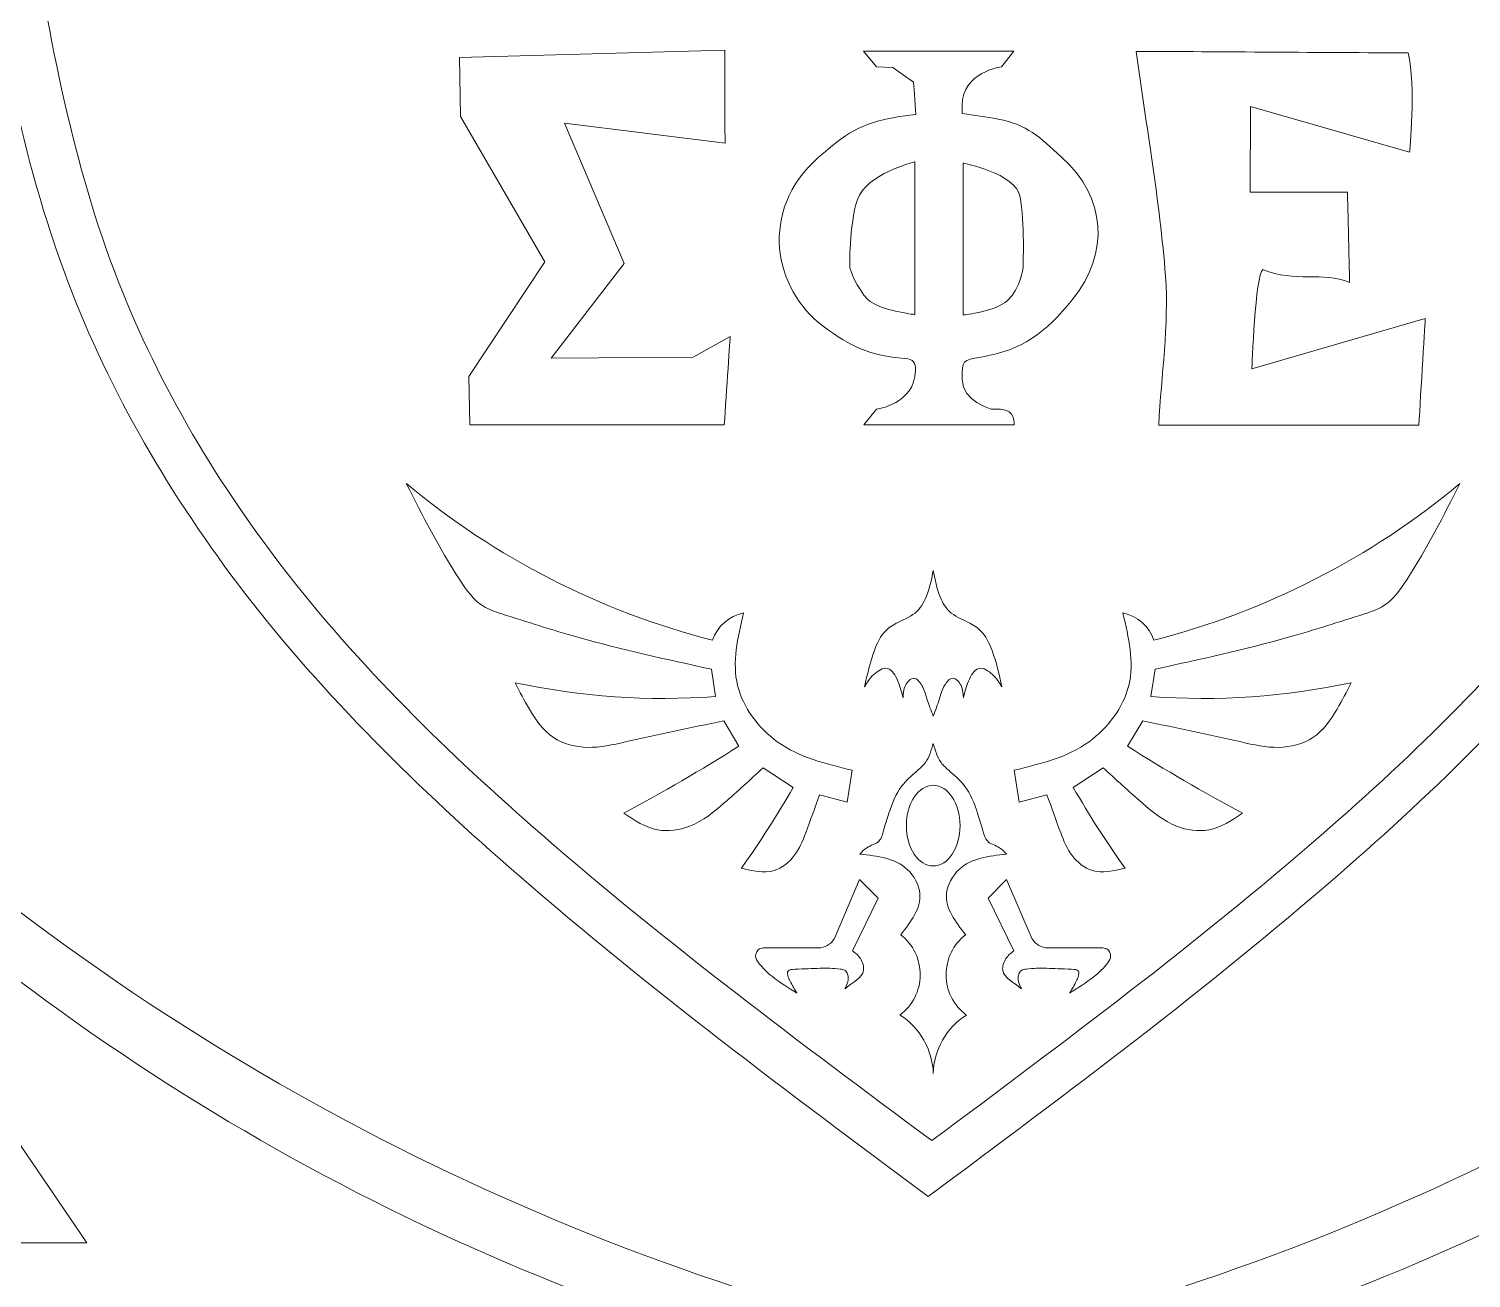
# Model space of a CAD drawing. Header units: inches. Extents: x 0 to 12, y 0 to 12.
# Drawn here: x 9.277 to 10.396, y 3.574 to 4.543 of the extents above; entities that cross this region are included whole.
import ezdxf

# ---------------------------------------------------------------- set-up
doc = ezdxf.new("R2010")
doc.units = ezdxf.units.IN
doc.header["$MEASUREMENT"] = 0

msp = doc.modelspace()

# ---------------------------------------------------------------- linework, layer by layer
at = {"color": 5, "lineweight": 0}
for p, q in [((9.8097, 4.0252), (9.8065, 4.0464)), ((10.1477, 4.0252), (10.1509, 4.0464)), ((9.8278, 3.9866), (9.8161, 4.0063)), ((10.1295, 3.9866), (10.1413, 4.0063)), ((9.8699, 3.9545), (9.8467, 3.9699)), ((9.9158, 3.968), (9.912, 3.9433)), ((10.0415, 3.968), (10.0453, 3.9433)), ((10.0874, 3.9545), (10.1106, 3.9699)), ((9.912, 3.9433), (9.8903, 3.9489)), ((10.0453, 3.9433), (10.067, 3.9489)), ((9.9017, 3.8368), (9.9216, 3.8831)), ((9.9216, 3.8831), (9.936, 3.8687)), ((10.0357, 3.8831), (10.0213, 3.8687)), ((10.0556, 3.8368), (10.0357, 3.8831)), ((9.936, 3.8687), (9.916, 3.8279)), ((10.0213, 3.8687), (10.0414, 3.8279)), ((9.848, 3.8301), (9.8897, 3.8301)), ((10.1094, 3.8301), (10.0677, 3.8301)), ((9.3217, 3.6011), (9.2232, 3.7458)), ((9.1248, 3.6011), (9.3217, 3.6011))]:
    msp.add_line(p, q, dxfattribs=at)
for centre, radius, start, end in [((9.9569, 4.6541), 0.604, 230.1334, 255.6659), ((10.0004, 4.6541), 0.604, 284.3341, 309.8666), ((9.8379, 4.0585), 0.0322, 101.4674, 161.1937), ((10.1195, 4.0585), 0.0322, 18.8063, 78.5326), ((9.7694, 4.5743), 0.5506, 257.9267, 274.1924), ((10.1879, 4.5743), 0.5506, 265.8076, 282.0733), ((9.0363, 5.2411), 1.4833, 298.2597, 302.2494), ((10.921, 5.2411), 1.4833, 237.7506, 241.7403), ((9.2103, 4.3338), 0.7609, 324.5017, 330.1066), ((10.7471, 4.3338), 0.7609, 209.8934, 215.4983), ((10.3569, 5.2484), 1.8077, 227.0707, 255.8739), ((9.6455, 5.2484), 1.8077, 284.1261, 312.9293), ((9.9294, 3.8093), 0.0392, 306.8379, 52.1804), ((10.0279, 3.8093), 0.0392, 127.8196, 233.1621), ((9.8894, 3.8447), 0.0146, 271.0459, 327.1361), ((10.0679, 3.8447), 0.0146, 212.8639, 268.9541), ((9.9227, 3.7307), 0.0561, 1.9204, 57.3192), ((10.0347, 3.7307), 0.0561, 122.6808, 178.0796)]:
    msp.add_arc(centre, radius, start, end, dxfattribs=at)
at = {"color": 250, "lineweight": 0}
for centre, start, end in [((10.419, 5.3747), 227.0707, 255.8739), ((9.578, 5.3747), 284.1261, 312.9293)]:
    msp.add_arc(centre, 1.9029, start, end, dxfattribs=at)
at = {"color": 5, "lineweight": 0}
msp.add_ellipse((9.9787, 3.925), major_axis=(0, 0.0313), ratio=0.665933, dxfattribs=at)
at = {"color": 250, "lineweight": 0}
for points in [[(9.9748, 3.6371), (9.8667, 3.7176), (9.6768, 3.8588), (9.4398, 4.0898), (9.2863, 4.3523), (9.2524, 4.5469), (9.2357, 4.6499)], [(9.9748, 3.6371), (10.083, 3.7176), (10.2728, 3.8588), (10.5098, 4.0898), (10.6634, 4.3523), (10.6973, 4.5469), (10.714, 4.6499)]]:
    msp.add_open_spline(points, degree=3, knots=[0, 0, 0, 0, 0.0808468, 0.1419248, 0.197496, 0.2597021, 0.2597021, 0.2597021, 0.2597021], dxfattribs=at)
at = {"color": 5, "lineweight": 0}
for points, knots in [([(9.9776, 3.6805), (9.8748, 3.7569), (9.6945, 3.8912), (9.4693, 4.1106), (9.3235, 4.3599), (9.2913, 4.5448), (9.2754, 4.6426)], [0, 0, 0, 0, 0.0808468, 0.1419248, 0.197496, 0.2597021, 0.2597021, 0.2597021, 0.2597021]), ([(9.9776, 3.6805), (10.0803, 3.7569), (10.2606, 3.8912), (10.4858, 4.1106), (10.6317, 4.3599), (10.6639, 4.5448), (10.6797, 4.6426)], [0, 0, 0, 0, 0.0808468, 0.1419248, 0.197496, 0.2597021, 0.2597021, 0.2597021, 0.2597021]), ([(9.8065, 4.0464), (9.7717, 4.054), (9.7166, 4.066), (9.6588, 4.0845), (9.6249, 4.0955), (9.5993, 4.1324), (9.5824, 4.1655), (9.5697, 4.1905)], [0, 0, 0, 0, 0.02753964, 0.04351363, 0.0474821, 0.05463243, 0.07669562, 0.07669562, 0.07669562, 0.07669562]), ([(10.1509, 4.0464), (10.1857, 4.054), (10.2407, 4.066), (10.2985, 4.0845), (10.3325, 4.0955), (10.3581, 4.1324), (10.3749, 4.1655), (10.3876, 4.1905)], [0, 0, 0, 0, 0.02753964, 0.04351363, 0.0474821, 0.05463243, 0.07669562, 0.07669562, 0.07669562, 0.07669562]), ([(9.9787, 4.1231), (9.9775, 4.1168), (9.9753, 4.1056), (9.967, 4.0894), (9.9529, 4.0839), (9.9394, 4.0758), (9.9308, 4.0574), (9.9275, 4.0422), (9.9254, 4.0327)], [0, 0, 0, 0, 0.00496667, 0.00889983, 0.01334248, 0.01630321, 0.02086423, 0.02843291, 0.02843291, 0.02843291, 0.02843291]), ([(9.9787, 4.1231), (9.9799, 4.1168), (9.982, 4.1056), (9.9903, 4.0894), (10.0044, 4.0839), (10.0179, 4.0758), (10.0266, 4.0574), (10.0299, 4.0422), (10.0319, 4.0327)], [0, 0, 0, 0, 0.00496667, 0.00889983, 0.01334248, 0.01630321, 0.02086423, 0.02843291, 0.02843291, 0.02843291, 0.02843291]), ([(9.9158, 3.968), (9.8953, 3.9729), (9.8571, 3.982), (9.8182, 4.0337), (9.827, 4.0709), (9.8315, 4.0901)], [0, 0, 0, 0, 0.01607831, 0.02987121, 0.04449574, 0.04449574, 0.04449574, 0.04449574]), ([(10.0415, 3.968), (10.0621, 3.9729), (10.1003, 3.982), (10.1391, 4.0337), (10.1304, 4.0709), (10.1259, 4.0901)], [0, 0, 0, 0, 0.01607831, 0.02987121, 0.04449574, 0.04449574, 0.04449574, 0.04449574]), ([(9.9553, 4.0241), (9.9543, 4.0283), (9.9523, 4.0364), (9.9445, 4.0504), (9.9313, 4.0426), (9.9274, 4.036), (9.9254, 4.0327)], [0, 0, 0, 0, 0.00351206, 0.00679766, 0.00978558, 0.01288207, 0.01288207, 0.01288207, 0.01288207]), ([(10.0021, 4.0241), (10.0031, 4.0283), (10.0051, 4.0364), (10.0129, 4.0504), (10.026, 4.0426), (10.0299, 4.036), (10.0319, 4.0327)], [0, 0, 0, 0, 0.00351206, 0.00679766, 0.00978558, 0.01288207, 0.01288207, 0.01288207, 0.01288207]), ([(9.8161, 4.0063), (9.7906, 4.001), (9.7555, 3.9937), (9.7114, 3.9834), (9.6816, 3.9908), (9.6655, 4.0136), (9.6577, 4.029), (9.6543, 4.0359)], [0, 0, 0, 0, 0.02023305, 0.02779216, 0.03497388, 0.04239776, 0.04841567, 0.04841567, 0.04841567, 0.04841567]), ([(9.9787, 4.01), (9.9769, 4.0145), (9.9739, 4.0225), (9.9713, 4.0327), (9.9637, 4.0423), (9.9556, 4.0333), (9.9554, 4.0273), (9.9553, 4.0241)], [0, 0, 0, 0, 0.00367448, 0.00651244, 0.00872326, 0.0109429, 0.0134626, 0.0134626, 0.0134626, 0.0134626]), ([(9.9787, 4.01), (9.9804, 4.0145), (9.9835, 4.0225), (9.9861, 4.0327), (9.9937, 4.0423), (10.0018, 4.0333), (10.002, 4.0273), (10.0021, 4.0241)], [0, 0, 0, 0, 0.00367448, 0.00651244, 0.00872326, 0.0109429, 0.0134626, 0.0134626, 0.0134626, 0.0134626]), ([(10.1413, 4.0063), (10.1668, 4.001), (10.2018, 3.9937), (10.246, 3.9834), (10.2758, 3.9908), (10.2919, 4.0136), (10.2996, 4.029), (10.3031, 4.0359)], [0, 0, 0, 0, 0.02023305, 0.02779216, 0.03497388, 0.04239776, 0.04841567, 0.04841567, 0.04841567, 0.04841567]), ([(9.9787, 3.9888), (9.9772, 3.9835), (9.9748, 3.9749), (9.964, 3.9656), (9.9516, 3.9547), (9.945, 3.9374), (9.9406, 3.9232), (9.9377, 3.9113), (9.9275, 3.9092), (9.9234, 3.9047), (9.9218, 3.9029)], [0, 0, 0, 0, 0.00412311, 0.00675957, 0.01082209, 0.01687384, 0.02044886, 0.02277519, 0.025562, 0.02745838, 0.02745838, 0.02745838, 0.02745838]), ([(9.9787, 3.9888), (9.9802, 3.9835), (9.9826, 3.9749), (9.9934, 3.9656), (10.0058, 3.9547), (10.0124, 3.9374), (10.0168, 3.9232), (10.0197, 3.9113), (10.0298, 3.9092), (10.0339, 3.9047), (10.0356, 3.9029)], [0, 0, 0, 0, 0.00412311, 0.00675957, 0.01082209, 0.01687384, 0.02044886, 0.02277519, 0.025562, 0.02745838, 0.02745838, 0.02745838, 0.02745838]), ([(9.8467, 3.9699), (9.8368, 3.9607), (9.819, 3.9443), (9.7933, 3.9231), (9.7625, 3.9187), (9.747, 3.929), (9.7386, 3.9346)], [0, 0, 0, 0, 0.01052872, 0.01884852, 0.02537562, 0.03288337, 0.03288337, 0.03288337, 0.03288337]), ([(10.1106, 3.9699), (10.1206, 3.9607), (10.1384, 3.9443), (10.1641, 3.9231), (10.1948, 3.9187), (10.2104, 3.929), (10.2187, 3.9346)], [0, 0, 0, 0, 0.01052872, 0.01884852, 0.02537562, 0.03288337, 0.03288337, 0.03288337, 0.03288337]), ([(9.8903, 3.9489), (9.8869, 3.9391), (9.8813, 3.923), (9.8725, 3.901), (9.8539, 3.8861), (9.8385, 3.8898), (9.8297, 3.8919)], [0, 0, 0, 0, 0.00813648, 0.01321573, 0.01827977, 0.02485473, 0.02485473, 0.02485473, 0.02485473]), ([(10.067, 3.9489), (10.0705, 3.9391), (10.0761, 3.923), (10.0849, 3.901), (10.1034, 3.8861), (10.1189, 3.8898), (10.1276, 3.8919)], [0, 0, 0, 0, 0.00813648, 0.01321573, 0.01827977, 0.02485473, 0.02485473, 0.02485473, 0.02485473]), ([(9.9535, 3.8402), (9.9614, 3.8505), (9.9742, 3.867), (9.9567, 3.8991), (9.9355, 3.9014), (9.9218, 3.9029)], [0, 0, 0, 0, 0.00906876, 0.01459213, 0.02458282, 0.02458282, 0.02458282, 0.02458282]), ([(10.0039, 3.8402), (9.9959, 3.8505), (9.9831, 3.867), (10.0007, 3.8991), (10.0219, 3.9014), (10.0356, 3.9029)], [0, 0, 0, 0, 0.00906876, 0.01459213, 0.02458282, 0.02458282, 0.02458282, 0.02458282]), ([(9.8729, 3.7949), (9.8664, 3.799), (9.8555, 3.8058), (9.8449, 3.8156), (9.8397, 3.8237), (9.8429, 3.8299), (9.8466, 3.83), (9.848, 3.8301)], [0, 0, 0, 0, 0.00596177, 0.00986587, 0.01130521, 0.01296865, 0.01403095, 0.01403095, 0.01403095, 0.01403095]), ([(10.0845, 3.7949), (10.091, 3.799), (10.1018, 3.8058), (10.1125, 3.8156), (10.1176, 3.8237), (10.1144, 3.8299), (10.1108, 3.83), (10.1094, 3.8301)], [0, 0, 0, 0, 0.00596177, 0.00986587, 0.01130521, 0.01296865, 0.01403095, 0.01403095, 0.01403095, 0.01403095]), ([(9.916, 3.8279), (9.9183, 3.8261), (9.9229, 3.8223), (9.9274, 3.8082), (9.9155, 3.803), (9.9103, 3.7984), (9.9101, 3.7982)], [0, 0, 0, 0, 0.002263082, 0.004672888, 0.009805081, 0.009973743, 0.009973743, 0.009973743, 0.009973743]), ([(10.0414, 3.8279), (10.0391, 3.8261), (10.0344, 3.8223), (10.0299, 3.8082), (10.0418, 3.803), (10.0471, 3.7984), (10.0473, 3.7982)], [0, 0, 0, 0, 0.002263082, 0.004672888, 0.009805081, 0.009973743, 0.009973743, 0.009973743, 0.009973743]), ([(9.8729, 3.7949), (9.8711, 3.798), (9.8685, 3.8024), (9.8658, 3.8078), (9.8652, 3.8133), (9.8774, 3.8137), (9.8891, 3.8143), (9.9024, 3.8144), (9.9104, 3.813), (9.9141, 3.8072), (9.9121, 3.8017), (9.9101, 3.7982)], [0, 0, 0, 0, 0.00278599, 0.00388366, 0.00486863, 0.00626844, 0.01134116, 0.01538852, 0.01640716, 0.01732059, 0.0203083, 0.0203083, 0.0203083, 0.0203083]), ([(10.0845, 3.7949), (10.0863, 3.798), (10.0889, 3.8024), (10.0915, 3.8078), (10.0922, 3.8133), (10.08, 3.8137), (10.0682, 3.8143), (10.055, 3.8144), (10.047, 3.813), (10.0433, 3.8072), (10.0453, 3.8017), (10.0473, 3.7982)], [0, 0, 0, 0, 0.00278599, 0.00388366, 0.00486863, 0.00626844, 0.01134116, 0.01538852, 0.01640716, 0.01732059, 0.0203083, 0.0203083, 0.0203083, 0.0203083])]:
    msp.add_open_spline(points, degree=3, knots=knots, dxfattribs=at)
at = {"color": 2, "lineweight": 0}
for points, knots in [([(9.6925, 4.4701), (9.6925, 4.4701), (9.7389, 4.3612), (9.7389, 4.3612), (9.7389, 4.3612), (9.6822, 4.2878), (9.6822, 4.2878), (9.6822, 4.2878), (9.7923, 4.2885), (9.7923, 4.2885), (9.7923, 4.2885), (9.8211, 4.3047), (9.8211, 4.3047), (9.8211, 4.3047), (9.8182, 4.2609), (9.8165, 4.2361), (9.7435, 4.2361), (9.619, 4.2361), (9.619, 4.2361), (9.619, 4.2361), (9.6182, 4.2735), (9.6182, 4.2735), (9.6182, 4.2735), (9.6773, 4.3626), (9.6773, 4.3626), (9.6773, 4.3626), (9.6117, 4.4753), (9.6117, 4.4753), (9.6117, 4.4753), (9.6111, 4.5211), (9.6111, 4.5211), (9.6111, 4.5211), (9.817, 4.5268), (9.817, 4.5268), (9.817, 4.5027), (9.817, 4.4787), (9.8171, 4.4546), (9.8171, 4.4546), (9.6925, 4.4701), (9.6925, 4.4701)], [0, 0, 0, 0, 1, 1, 1, 2, 2, 2, 3, 3, 3, 4, 4, 4, 5, 5, 5, 6, 6, 6, 7, 7, 7, 8, 8, 8, 9, 9, 9, 10, 10, 10, 11, 11, 11, 12, 12, 12, 13, 13, 13, 13]), ([(10.0412, 4.5261), (10.0412, 4.5261), (10.0317, 4.5139), (10.0317, 4.5139), (10.0317, 4.5139), (10.001, 4.5099), (10.0012, 4.4838), (10.0012, 4.482), (10.0012, 4.4801), (10.0012, 4.4777), (10.0106, 4.4762), (10.0199, 4.4751), (10.029, 4.4733), (10.0522, 4.4688), (10.0608, 4.4597), (10.0784, 4.4438), (10.1128, 4.4128), (10.1161, 4.3693), (10.0868, 4.3334), (10.0654, 4.307), (10.0487, 4.2944), (10.0159, 4.2886), (10.0011, 4.286), (10.001, 4.2863), (10.0012, 4.2712), (10.0013, 4.2542), (10.0238, 4.2482), (10.0238, 4.2482), (10.0238, 4.2482), (10.0285, 4.2481), (10.0309, 4.2481), (10.0427, 4.248), (10.0416, 4.236), (10.0416, 4.236), (10.0416, 4.236), (9.9249, 4.236), (9.9249, 4.236), (9.9249, 4.236), (9.9346, 4.2481), (9.9346, 4.2481), (9.9346, 4.2481), (9.9646, 4.2524), (9.9649, 4.278), (9.965, 4.2844), (9.9639, 4.2868), (9.9564, 4.2875), (9.9293, 4.2902), (9.9156, 4.2959), (9.8932, 4.3126), (9.8552, 4.3411), (9.8425, 4.4021), (9.8897, 4.4437), (9.9102, 4.4618), (9.9225, 4.4702), (9.9491, 4.4747), (9.9539, 4.4756), (9.9588, 4.4761), (9.9651, 4.4769), (9.9646, 4.4853), (9.9634, 4.5021), (9.9634, 4.5021), (9.9634, 4.5021), (9.9474, 4.5135), (9.9474, 4.5135), (9.9474, 4.5135), (9.9347, 4.5139), (9.9347, 4.5139), (9.9347, 4.5139), (9.9247, 4.5261), (9.9247, 4.5261), (9.9247, 4.5261), (10.0412, 4.5261), (10.0412, 4.5261)], [0, 0, 0, 0, 1, 1, 1, 2, 2, 2, 3, 3, 3, 4, 4, 4, 5, 5, 5, 6, 6, 6, 7, 7, 7, 8, 8, 8, 9, 9, 9, 10, 10, 10, 11, 11, 11, 12, 12, 12, 13, 13, 13, 14, 14, 14, 15, 15, 15, 16, 16, 16, 17, 17, 17, 18, 18, 18, 19, 19, 19, 20, 20, 20, 21, 21, 21, 22, 22, 22, 23, 23, 23, 24, 24, 24, 24]), ([(10.3473, 4.5248), (10.3537, 4.4988), (10.3485, 4.4476), (10.3485, 4.4476), (10.3485, 4.4476), (10.2251, 4.4831), (10.2251, 4.4831), (10.2251, 4.4831), (10.2247, 4.4165), (10.2247, 4.4165), (10.2247, 4.4165), (10.3002, 4.4165), (10.3002, 4.4165), (10.3002, 4.4165), (10.3018, 4.3601), (10.3018, 4.3465), (10.2808, 4.3553), (10.2596, 4.3461), (10.2346, 4.3566), (10.2286, 4.3529), (10.2261, 4.2796), (10.2261, 4.2796), (10.2261, 4.2796), (10.3606, 4.3186), (10.3606, 4.3186), (10.3606, 4.3186), (10.3571, 4.2602), (10.3557, 4.2357), (10.2813, 4.2357), (10.2115, 4.2357), (10.1537, 4.2357), (10.1558, 4.2751), (10.1618, 4.3135), (10.159, 4.3513), (10.1546, 4.4097), (10.1441, 4.4677), (10.1362, 4.5258), (10.2006, 4.5258), (10.2829, 4.5248), (10.3473, 4.5248)], [0, 0, 0, 0, 1, 1, 1, 2, 2, 2, 3, 3, 3, 4, 4, 4, 5, 5, 5, 6, 6, 6, 7, 7, 7, 8, 8, 8, 9, 9, 9, 10, 10, 10, 11, 11, 11, 12, 12, 12, 13, 13, 13, 13]), ([(9.9643, 4.4402), (9.9643, 4.4402), (9.9263, 4.4306), (9.9198, 4.4108), (9.9134, 4.3911), (9.9139, 4.3577), (9.9139, 4.3577), (9.9139, 4.3577), (9.9194, 4.3418), (9.928, 4.3333), (9.9366, 4.3248), (9.9643, 4.3217), (9.9643, 4.3217), (9.9643, 4.3217), (9.9643, 4.4402), (9.9643, 4.4402)], [0, 0, 0, 0, 1, 1, 1, 2, 2, 2, 3, 3, 3, 4, 4, 4, 5, 5, 5, 5]), ([(10.0019, 4.3214), (10.0036, 4.3214), (10.0267, 4.3238), (10.0366, 4.3327), (10.0465, 4.3417), (10.0484, 4.3579), (10.0484, 4.3579), (10.0484, 4.3579), (10.0498, 4.3939), (10.0462, 4.4128), (10.0425, 4.4317), (10.0019, 4.4391), (10.0019, 4.4391), (10.0019, 4.4391), (10.0019, 4.3759), (10.0019, 4.3214)], [0, 0, 0, 0, 1, 1, 1, 2, 2, 2, 3, 3, 3, 4, 4, 4, 5, 5, 5, 5])]:
    msp.add_open_spline(points, degree=3, knots=knots, dxfattribs=at)

doc.saveas('drawing.dxf')
